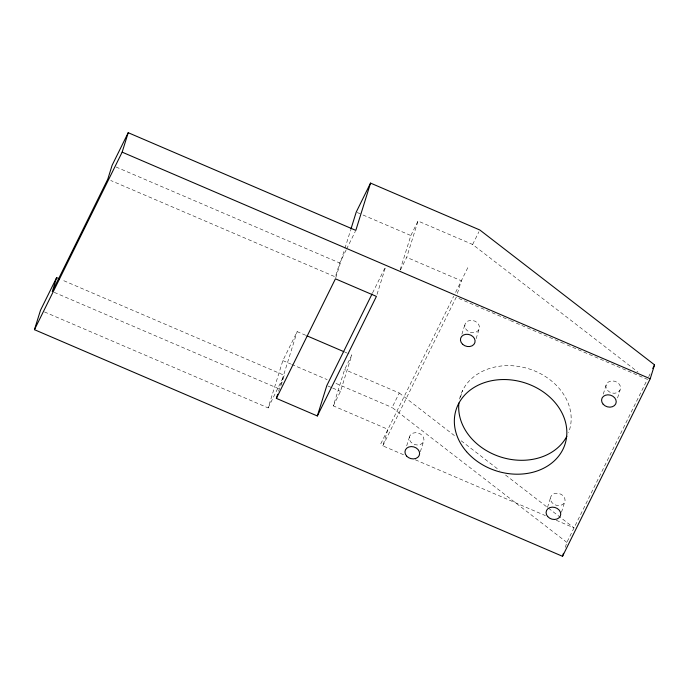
<?xml version="1.0" encoding="UTF-8"?>
<svg xmlns="http://www.w3.org/2000/svg" width="689" height="689" viewBox="0 0 689 689"><rect width="100%" height="100%" fill="white"/><g stroke="black" fill="none" stroke-linecap="round" stroke-linejoin="round"><path stroke-width="0.52" stroke-dasharray="3.44 2.58" d="M403.513 454.731L382.817 445.852L387.95 429.333L333.321 405.89L344.638 369.562L351.795 355.076L347.893 353.397M44.449 311.919L268.124 407.905L282.852 360.605L297.166 331.633L305.95 335.397M278.606 391.214L297.166 331.633M281.138 385.229L284.23 375.298L61.545 279.743M346.119 250.021L339.711 262.991L335.379 276.892L110.731 180.484M335.758 277.796L344.629 249.306M344.948 248.298L350.589 230.195M333.321 405.89L340.487 391.395L351.795 355.076M377.047 294.375L385.573 266.988M400.163 269.821L410.859 235.526L418.016 221.031L472.645 244.483L638.057 372.155M400.43 270.019L406.699 257.341L418.016 221.031M406.699 445.843L409.791 435.913M457.401 293.428L461.329 280.785L406.699 257.341M420.359 451.708L423.451 441.778A7.45 6.037 17.3 0 0 415.536 432.675A7.45 6.037 17.3 0 0 410.885 442.088A7.45 6.037 17.3 0 0 423.451 441.778M461.897 334.243L464.989 324.312M476.125 338.678L479.217 328.748A7.45 6.037 17.3 0 0 470.105 320.428A7.45 6.037 17.3 0 0 466.987 330.41A7.45 6.037 17.3 0 0 479.217 328.748M460.407 397.45L462.569 390.499M547.514 507.397L550.916 496.468M561.483 512.263L564.575 502.333A7.45 6.037 17.3 0 0 556.66 493.229A7.45 6.037 17.3 0 0 552.01 502.643A7.45 6.037 17.3 0 0 564.575 502.333M603.306 394.082L606.398 384.152M565.316 547.359L566.858 542.389L647.384 379.355L564.601 343.828M617.577 397.958L620.057 390.017A7.45 6.037 17.3 0 0 612.133 380.914A7.45 6.037 17.3 0 0 607.483 390.327A7.45 6.037 17.3 0 0 620.057 390.017M268.124 407.905L284.23 375.298M346.584 249.082L355.36 231.323M372.551 292.963L385.409 266.944M566.858 542.389L392.11 407.5L399.267 393.006L344.638 369.562M472.645 244.483L478.915 231.788M380.793 443.828L453.706 296.218M455.618 292.36L468.494 266.29M382.817 445.852L456.187 297.312L509.404 320.152M648.728 376.642L650.071 373.92M357.203 212.505L362.078 214.598M363.051 215.011L410.859 235.526M510.394 320.574L515.32 322.685M516.302 323.107L563.611 343.406M116.045 167.005L339.711 262.991M344.965 352.139L346.92 352.983M282.852 360.605L290.732 363.981M291.714 364.403L327.146 379.613M336.008 383.42L392.11 407.5M327.8 385.952L331.702 387.631M332.675 388.045L340.487 391.395M54.259 292.369L279.898 389.199M415.338 459.804L545.438 515.63M556.281 520.281L574.015 527.895L505.304 474.859M399.267 393.006L455.257 436.223M461.191 440.805L499.37 470.277M459.563 399.069A57.127 46.275 17.3 0 1 528.497 368.718A57.127 46.275 17.3 0 1 568.503 432.666"/><path stroke-width="1.03" d="M350.899 229.187L356.23 212.083L370.544 183.093L479.811 229.98L654.55 364.86L650.218 378.761L562.525 556.299L34.45 329.678L40.513 310.231L56.619 277.633L59.573 278.899M56.619 277.633L52.286 291.525L107.777 179.218L112.109 165.308L128.214 132.701L355.817 230.384L370.544 183.093M128.214 132.701L122.151 152.148L34.45 329.678M276.375 398.38L335.44 278.821L376.409 296.399L317.345 415.967L276.375 398.38L277.65 394.289M317.345 415.967L326.827 385.539L372.077 293.927M562.525 556.299L563.456 553.319M652.759 368.477L654.55 364.86M122.151 152.148L650.218 378.761M306.924 335.819L343.992 351.726M566.823 436.326A57.127 46.275 17.3 0 1 501.351 457.203A57.127 46.275 17.3 0 1 458.908 403.048M406.553 455.989A7.45 6.037 17.3 0 0 419.119 455.679A7.45 6.037 17.3 0 0 411.204 446.575A7.45 6.037 17.3 0 0 406.553 455.989M547.677 516.552A7.45 6.037 17.3 0 0 560.243 516.233A7.45 6.037 17.3 0 0 552.328 507.138A7.45 6.037 17.3 0 0 547.677 516.552M603.159 404.228A7.45 6.037 17.3 0 0 615.725 403.918A7.45 6.037 17.3 0 0 607.801 394.814A7.45 6.037 17.3 0 0 603.159 404.228M462.655 344.311A7.45 6.037 17.3 0 0 474.885 342.648A7.45 6.037 17.3 0 0 465.773 334.329A7.45 6.037 17.3 0 0 462.655 344.311M466.591 451.717A57.127 46.275 17.3 0 0 562.947 449.331A57.127 46.275 17.3 0 0 502.238 379.553A57.127 46.275 17.3 0 0 466.591 451.717"/></g></svg>
